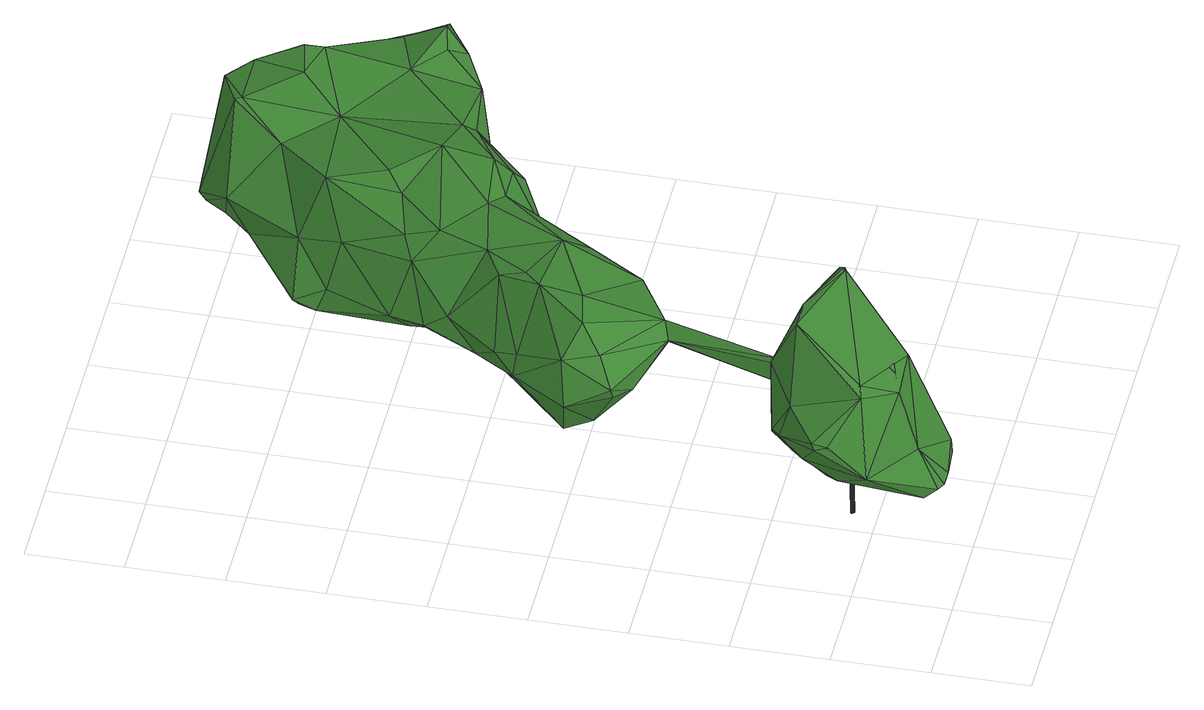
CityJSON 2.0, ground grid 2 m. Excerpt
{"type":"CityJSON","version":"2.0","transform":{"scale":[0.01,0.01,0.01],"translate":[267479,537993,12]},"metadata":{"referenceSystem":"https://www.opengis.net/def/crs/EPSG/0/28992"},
"CityObjects":{
"tree1":{"type":"SolitaryVegetationObject","attributes":{"gtid":547,"crown_width_m":3.45,"crown_median_z":15.34,"crown_r50_m":0.208,"crown_porosity":0.911,"trunk_H_m":2.44,"trunk_DBH_m":0.0729,"trunk_radius_m":0.0364,"trunk_base_height_m":12.9,"original_gtid":"549"},"geometry":[{"type":"Solid","lod":"3","boundaries":[[[[0,1,2]],[[3,0,4]],[[5,6,7]],[[8,9,10]],[[11,12,13]],[[14,15,16]],[[17,18,19]],[[20,21,22]],[[23,24,25]],[[9,19,26]],[[27,28,29]],[[30,31,32]],[[8,10,33]],[[34,0,2]],[[35,36,37]],[[35,37,38]],[[11,39,40]],[[41,42,43]],[[44,45,46]],[[26,47,48]],[[49,50,51]],[[52,53,54]],[[55,56,13]],[[57,58,59]],[[11,60,12]],[[13,56,61]],[[57,62,63]],[[42,64,65]],[[39,66,40]],[[67,68,69]],[[70,71,72]],[[73,74,12]],[[75,76,77]],[[78,79,80]],[[81,82,83]],[[13,84,11]],[[0,85,4]],[[86,65,87]],[[21,20,88]],[[89,90,91]],[[92,50,49]],[[93,92,49]],[[68,94,69]],[[44,95,96]],[[44,97,95]],[[98,36,99]],[[100,78,101]],[[2,90,89]],[[102,43,103]],[[104,105,106]],[[100,107,78]],[[106,105,108]],[[30,109,23]],[[101,108,105]],[[110,111,112]],[[99,113,114]],[[115,116,38]],[[55,13,12]],[[97,44,46]],[[32,117,48]],[[118,119,102]],[[119,120,102]],[[121,122,123]],[[6,124,125]],[[123,122,126]],[[87,127,14]],[[87,128,127]],[[32,109,30]],[[93,129,92]],[[86,16,130]],[[131,132,133]],[[134,116,115]],[[135,134,115]],[[110,136,137]],[[73,12,60]],[[78,108,101]],[[73,60,66]],[[131,91,132]],[[3,4,107]],[[100,3,107]],[[58,138,94]],[[139,140,113]],[[141,142,104]],[[143,5,82]],[[144,143,82]],[[55,12,145]],[[126,146,147]],[[95,2,148]],[[43,149,41]],[[150,151,152]],[[88,153,21]],[[154,155,156]],[[102,103,118]],[[88,20,120]],[[66,157,73]],[[39,157,66]],[[77,76,29]],[[158,29,76]],[[138,69,94]],[[14,16,87]],[[31,117,50]],[[145,74,136]],[[133,132,159]],[[98,138,58]],[[135,160,75]],[[154,32,92]],[[154,24,32]],[[161,89,162]],[[159,91,97]],[[163,64,41]],[[164,165,156]],[[121,166,122]],[[121,133,166]],[[20,167,120]],[[30,119,168]],[[46,159,97]],[[0,169,85]],[[34,169,0]],[[133,159,46]],[[165,170,171]],[[17,142,18]],[[30,172,173]],[[23,172,30]],[[134,135,75]],[[171,16,15]],[[40,66,60]],[[40,60,11]],[[80,174,175]],[[73,157,63]],[[63,157,143]],[[144,63,143]],[[49,118,103]],[[49,51,118]],[[176,171,15]],[[92,32,31]],[[7,177,54]],[[115,37,135]],[[115,38,37]],[[178,65,64]],[[179,111,110]],[[165,176,180]],[[59,181,152]],[[19,18,141]],[[159,132,91]],[[182,157,39]],[[98,83,36]],[[124,183,153]],[[184,38,114]],[[64,163,185]],[[64,185,128]],[[129,155,92]],[[4,79,107]],[[175,174,106]],[[184,113,140]],[[145,12,74]],[[56,145,61]],[[136,61,145]],[[63,74,73]],[[112,186,110]],[[84,186,112]],[[166,133,45]],[[123,126,187]],[[187,162,123]],[[55,145,56]],[[59,58,94]],[[178,64,128]],[[49,103,86]],[[184,114,113]],[[2,1,148]],[[142,141,18]],[[17,148,1]],[[70,176,71]],[[22,21,188]],[[181,150,152]],[[108,175,106]],[[189,190,172]],[[182,5,143]],[[157,182,143]],[[164,155,129]],[[191,164,129]],[[0,3,1]],[[133,46,45]],[[96,45,44]],[[166,45,96]],[[178,128,65]],[[87,65,128]],[[16,86,87]],[[59,94,192]],[[59,192,181]],[[193,110,186]],[[181,192,127]],[[94,14,192]],[[14,127,192]],[[180,156,165]],[[180,99,114]],[[180,114,38]],[[194,22,183]],[[38,156,180]],[[142,17,195]],[[105,104,142]],[[196,151,136]],[[152,151,196]],[[80,175,78]],[[105,142,101]],[[22,188,183]],[[36,197,99]],[[140,197,36]],[[193,186,84]],[[198,179,185]],[[43,102,149]],[[36,184,140]],[[108,78,175]],[[75,156,134]],[[38,134,156]],[[104,164,141]],[[136,74,63]],[[26,109,47]],[[116,134,38]],[[52,37,53]],[[24,77,25]],[[107,79,78]],[[199,179,137]],[[117,161,162]],[[110,137,179]],[[41,22,198]],[[198,22,112]],[[22,167,20]],[[137,136,151]],[[82,81,144]],[[84,13,193]],[[24,200,77]],[[68,201,94]],[[15,201,68]],[[171,176,165]],[[202,53,36]],[[9,48,117]],[[187,9,117]],[[75,200,156]],[[72,71,68]],[[30,51,31]],[[80,203,174]],[[176,70,180]],[[72,180,70]],[[27,29,177]],[[67,69,72]],[[67,72,68]],[[163,41,198]],[[204,88,205]],[[81,83,98]],[[163,198,185]],[[147,10,126]],[[194,183,182]],[[206,7,125]],[[128,185,199]],[[179,199,185]],[[117,32,26]],[[24,26,32]],[[7,54,202]],[[7,202,82]],[[41,64,42]],[[19,191,26]],[[15,71,176]],[[10,147,207]],[[53,202,54]],[[158,160,37]],[[135,37,160]],[[138,99,72]],[[138,72,69]],[[51,50,162]],[[31,50,92]],[[98,99,138]],[[36,53,37]],[[120,205,88]],[[26,48,9]],[[119,204,205]],[[119,173,204]],[[119,205,120]],[[126,10,9]],[[124,6,5]],[[41,149,167]],[[202,36,83]],[[204,190,124]],[[202,83,82]],[[41,167,22]],[[196,62,152]],[[112,208,84]],[[170,165,174]],[[183,124,5]],[[183,5,182]],[[89,161,34]],[[161,129,85]],[[171,85,129]],[[16,171,129]],[[59,62,57]],[[77,29,25]],[[28,23,25]],[[28,25,29]],[[80,79,203]],[[96,95,146]],[[42,65,43]],[[94,201,14]],[[15,14,201]],[[153,188,21]],[[84,208,182]],[[189,23,28]],[[23,189,172]],[[84,182,39]],[[84,39,11]],[[5,7,82]],[[101,195,100]],[[152,62,59]],[[148,33,10]],[[96,146,166]],[[122,166,146]],[[122,146,126]],[[153,204,124]],[[88,204,153]],[[173,172,190]],[[181,127,150]],[[128,151,150]],[[128,199,151]],[[127,128,150]],[[137,151,199]],[[139,197,140]],[[154,156,200]],[[139,113,197]],[[158,37,52]],[[154,200,24]],[[119,30,173]],[[118,168,119]],[[110,193,136]],[[61,136,193]],[[158,177,29]],[[161,117,191]],[[161,191,129]],[[61,193,13]],[[164,191,141]],[[19,141,191]],[[52,177,158]],[[125,7,6]],[[27,177,125]],[[35,184,36]],[[38,184,35]],[[187,31,162]],[[162,31,51]],[[187,126,9]],[[117,162,50]],[[187,117,31]],[[24,23,109]],[[95,148,207]],[[99,197,113]],[[194,182,208]],[[194,208,22]],[[208,112,22]],[[26,191,117]],[[19,8,17]],[[9,8,19]],[[17,8,33]],[[148,17,33]],[[131,133,121]],[[173,190,204]],[[27,189,28]],[[180,72,99]],[[77,200,75]],[[203,79,85]],[[203,85,171]],[[4,85,79]],[[142,195,101]],[[97,90,95]],[[91,90,97]],[[89,91,131]],[[89,131,162]],[[123,162,131]],[[123,131,121]],[[125,189,27]],[[1,195,17]],[[1,3,195]],[[100,195,3]],[[86,130,49]],[[24,109,26]],[[81,209,144]],[[81,98,209]],[[63,62,196]],[[63,196,136]],[[198,112,111]],[[198,111,179]],[[54,177,52]],[[63,209,57]],[[63,144,209]],[[47,109,48]],[[32,48,109]],[[92,155,154]],[[30,168,51]],[[58,209,98]],[[57,209,58]],[[51,168,118]],[[160,158,76]],[[160,76,75]],[[183,210,153]],[[153,210,188]],[[183,188,210]],[[170,174,203]],[[167,149,120]],[[120,149,102]],[[104,174,164]],[[106,174,104]],[[164,174,165]],[[170,203,171]],[[95,90,2]],[[206,125,177]],[[206,177,7]],[[125,124,190]],[[164,156,155]],[[129,130,16]],[[15,68,71]],[[49,130,93]],[[129,93,130]],[[125,190,189]],[[43,65,103]],[[86,103,65]],[[34,2,89]],[[10,207,148]],[[161,169,34]],[[207,147,146]],[[207,146,95]],[[85,169,161]],[[211,212,213]],[[211,213,214]],[[214,213,215]],[[214,215,216]],[[213,212,217]],[[213,217,215]],[[215,217,218]],[[215,218,216]],[[217,212,219]],[[217,219,218]],[[218,219,220]],[[218,220,216]],[[219,212,221]],[[219,221,220]],[[221,212,222]],[[221,222,220]],[[220,222,223]],[[220,223,216]],[[222,212,224]],[[222,224,223]],[[223,224,225]],[[223,225,216]],[[224,212,226]],[[224,226,225]],[[225,226,227]],[[225,227,216]],[[226,212,228]],[[226,228,227]],[[227,228,229]],[[227,229,216]],[[228,212,230]],[[228,230,229]],[[229,230,231]],[[229,231,216]],[[230,212,232]],[[230,232,231]],[[231,232,233]],[[231,233,216]],[[232,212,234]],[[232,234,233]],[[233,234,235]],[[233,235,216]],[[234,212,236]],[[234,236,235]],[[235,236,237]],[[235,237,216]],[[236,212,238]],[[236,238,237]],[[237,238,239]],[[237,239,216]],[[238,212,240]],[[238,240,239]],[[239,240,241]],[[239,241,216]],[[240,212,242]],[[240,242,241]],[[241,242,243]],[[241,243,216]],[[242,212,244]],[[242,244,243]],[[243,244,245]],[[243,245,216]],[[244,212,246]],[[244,246,245]],[[245,246,247]],[[245,247,216]],[[246,212,248]],[[246,248,247]],[[247,248,249]],[[247,249,216]],[[248,212,250]],[[248,250,249]],[[249,250,251]],[[249,251,216]],[[250,212,252]],[[250,252,251]],[[251,252,253]],[[251,253,216]],[[252,212,254]],[[252,254,253]],[[254,212,255]],[[254,255,253]],[[253,255,256]],[[253,256,216]],[[255,212,211]],[[255,211,256]],[[256,211,214]],[[256,214,216]]]]}]},
"tree2":{"type":"SolitaryVegetationObject","attributes":{"gtid":691,"crown_width_m":10.61,"crown_median_z":15.2,"crown_r50_m":0.278,"crown_porosity":0.893,"trunk_H_m":2.56,"trunk_DBH_m":0.259,"trunk_radius_m":0.129,"trunk_base_height_m":12.64,"original_gtid":"693"},"geometry":[{"type":"Solid","lod":"3","boundaries":[[[[257,258,259]],[[260,261,262]],[[263,264,265]],[[262,266,267]],[[268,269,270]],[[268,270,271]],[[268,271,269]],[[272,273,274]],[[275,269,276]],[[277,278,263]],[[279,280,273]],[[281,277,282]],[[282,277,283]],[[284,285,271]],[[286,287,288]],[[289,290,291]],[[278,292,273]],[[293,283,294]],[[295,296,275]],[[297,275,296]],[[257,259,298]],[[299,300,301]],[[301,302,299]],[[303,304,305]],[[306,307,308]],[[298,309,310]],[[311,312,313]],[[269,271,303]],[[314,315,316]],[[317,316,315]],[[318,319,320]],[[263,321,277]],[[284,314,301]],[[284,301,285]],[[314,316,322]],[[323,286,290]],[[324,302,322]],[[325,320,326]],[[327,328,329]],[[322,302,314]],[[301,314,302]],[[330,299,331]],[[270,332,310]],[[333,317,334]],[[333,335,317]],[[318,336,337]],[[338,336,311]],[[339,340,341]],[[342,343,330]],[[344,345,346]],[[273,280,278]],[[298,259,347]],[[265,264,348]],[[349,278,280]],[[309,298,347]],[[289,350,348]],[[265,351,352]],[[279,349,280]],[[273,353,274]],[[281,354,353]],[[311,336,318]],[[273,355,279]],[[276,356,357]],[[346,358,328]],[[348,355,289]],[[353,354,288]],[[273,292,353]],[[354,281,282]],[[359,360,361]],[[359,361,362]],[[363,364,365]],[[325,341,267]],[[263,366,264]],[[289,291,350]],[[264,366,348]],[[279,348,366]],[[279,366,349]],[[278,366,263]],[[349,366,278]],[[367,348,350]],[[367,350,291]],[[368,284,271]],[[317,309,334]],[[341,369,339]],[[314,284,315]],[[300,299,370]],[[371,372,373]],[[374,262,261]],[[375,376,377]],[[378,319,337]],[[376,379,380]],[[295,357,356]],[[320,381,318]],[[270,269,275]],[[281,353,292]],[[382,291,374]],[[304,356,276]],[[276,357,295]],[[276,295,275]],[[383,308,307]],[[384,331,307]],[[330,331,384]],[[367,291,351]],[[309,270,310]],[[385,386,387]],[[388,381,389]],[[380,379,390]],[[391,339,369]],[[265,348,367]],[[377,376,380]],[[377,380,338]],[[338,380,392]],[[380,390,392]],[[361,390,379]],[[345,389,340]],[[282,283,293]],[[337,319,318]],[[393,335,333]],[[298,297,257]],[[277,321,261]],[[277,261,283]],[[274,394,272]],[[337,390,360]],[[390,337,392]],[[385,387,298]],[[343,342,358]],[[271,300,395]],[[299,396,397]],[[351,291,382]],[[388,311,318]],[[313,344,327]],[[312,344,313]],[[298,310,385]],[[344,346,327]],[[389,381,398]],[[399,313,329]],[[399,329,384]],[[302,324,396]],[[302,396,299]],[[334,347,333]],[[333,347,259]],[[309,347,334]],[[328,358,329]],[[340,267,341]],[[283,261,294]],[[369,341,325]],[[279,355,348]],[[282,294,354]],[[321,263,352]],[[378,360,391]],[[281,292,277]],[[277,292,278]],[[273,323,355]],[[272,323,273]],[[320,319,326]],[[393,333,258]],[[259,258,333]],[[286,266,290]],[[312,389,344]],[[400,324,316]],[[389,312,388]],[[293,294,282]],[[363,365,370]],[[265,352,263]],[[356,362,371]],[[304,362,356]],[[265,367,351]],[[274,353,394]],[[353,288,394]],[[388,312,311]],[[378,337,360]],[[395,300,370]],[[351,382,374]],[[356,371,373]],[[356,373,295]],[[374,352,351]],[[331,299,397]],[[332,386,385]],[[275,297,386]],[[344,389,345]],[[369,319,378]],[[355,323,290]],[[355,290,289]],[[261,352,374]],[[261,321,352]],[[323,272,287]],[[262,389,398]],[[301,300,285]],[[381,320,398]],[[325,398,320]],[[340,339,345]],[[339,401,345]],[[298,387,297]],[[386,297,387]],[[325,326,369]],[[369,326,319]],[[332,275,386]],[[391,369,378]],[[307,331,383]],[[271,395,303]],[[270,275,332]],[[384,342,330]],[[342,329,358]],[[402,306,308]],[[401,358,346]],[[389,267,340]],[[397,403,383]],[[400,316,317]],[[322,316,324]],[[372,296,373]],[[295,373,296]],[[397,383,331]],[[267,389,262]],[[288,260,286]],[[327,329,313]],[[391,401,339]],[[404,401,391]],[[354,260,288]],[[318,381,388]],[[354,294,260]],[[261,260,294]],[[394,288,287]],[[272,394,287]],[[285,300,271]],[[286,323,287]],[[368,315,284]],[[286,260,266]],[[405,309,317]],[[398,325,267]],[[376,375,406]],[[346,328,327]],[[401,346,345]],[[260,398,266]],[[398,267,266]],[[383,402,308]],[[304,407,362]],[[395,407,304]],[[408,362,407]],[[262,398,260]],[[408,407,404]],[[271,270,368]],[[383,403,393]],[[269,303,305]],[[375,399,307]],[[377,399,375]],[[307,399,384]],[[362,361,371]],[[309,368,270]],[[393,258,383]],[[383,409,402]],[[258,409,383]],[[310,332,385]],[[376,372,371]],[[343,364,363]],[[299,363,370]],[[399,377,313]],[[290,266,291]],[[291,266,374]],[[262,374,266]],[[330,343,363]],[[402,406,306]],[[372,406,402]],[[384,329,342]],[[391,360,359]],[[269,305,276]],[[404,358,401]],[[404,391,359]],[[404,359,408]],[[376,371,379]],[[361,379,371]],[[362,408,359]],[[343,358,364]],[[407,364,358]],[[407,358,404]],[[330,363,299]],[[276,305,304]],[[372,402,296]],[[296,402,409]],[[368,405,315]],[[296,409,297]],[[306,375,307]],[[303,395,304]],[[372,376,406]],[[258,257,409]],[[257,297,409]],[[407,395,365]],[[364,407,365]],[[335,393,403]],[[405,317,315]],[[392,336,338]],[[392,337,336]],[[317,403,400]],[[335,403,317]],[[397,400,403]],[[397,324,400]],[[395,370,365]],[[368,309,405]],[[306,406,375]],[[311,313,410]],[[311,410,338]],[[377,410,313]],[[377,338,410]],[[397,396,324]],[[390,361,360]],[[411,412,413]],[[411,413,414]],[[414,413,415]],[[414,415,416]],[[413,412,417]],[[413,417,415]],[[415,417,418]],[[415,418,416]],[[417,412,419]],[[417,419,418]],[[418,419,420]],[[418,420,416]],[[419,412,421]],[[419,421,420]],[[420,421,422]],[[420,422,416]],[[421,412,423]],[[421,423,422]],[[422,423,424]],[[422,424,416]],[[423,412,425]],[[423,425,424]],[[424,425,426]],[[424,426,416]],[[425,412,427]],[[425,427,426]],[[426,427,428]],[[426,428,416]],[[427,412,429]],[[427,429,428]],[[428,429,430]],[[428,430,416]],[[429,412,431]],[[429,431,430]],[[430,431,432]],[[430,432,416]],[[431,412,433]],[[431,433,432]],[[432,433,434]],[[432,434,416]],[[433,412,435]],[[433,435,434]],[[434,435,436]],[[434,436,416]],[[435,412,437]],[[435,437,436]],[[436,437,438]],[[436,438,416]],[[437,412,439]],[[437,439,438]],[[438,439,440]],[[438,440,416]],[[439,412,441]],[[439,441,440]],[[440,441,442]],[[440,442,416]],[[441,412,443]],[[441,443,442]],[[442,443,444]],[[442,444,416]],[[443,412,445]],[[443,445,444]],[[444,445,446]],[[444,446,416]],[[445,412,447]],[[445,447,446]],[[446,447,448]],[[446,448,416]],[[447,412,449]],[[447,449,448]],[[448,449,450]],[[448,450,416]],[[449,412,451]],[[449,451,450]],[[450,451,452]],[[450,452,416]],[[451,412,453]],[[451,453,452]],[[452,453,454]],[[452,454,416]],[[453,412,455]],[[453,455,454]],[[454,455,456]],[[454,456,416]],[[455,412,457]],[[455,457,456]],[[456,457,458]],[[456,458,416]],[[457,412,459]],[[457,459,458]],[[458,459,460]],[[458,460,416]],[[459,412,411]],[[459,411,460]],[[460,411,414]],[[460,414,416]]]]}]}
},
"vertices":[
[306,120,210],[306,120,208],[338,178,189],[304,92,209],[287,84,219],[149,336,441],[128,346,411],[118,324,406],[262,196,197],[245,226,197],[331,228,197],[200,337,607],[235,309,626],[236,310,626],[326,177,401],[293,158,333],[295,158,332],[286,148,196],[258,133,215],[240,201,200],[280,406,401],[260,414,405],[282,366,476],[198,359,250],[181,276,240],[144,316,276],[188,266,195],[139,353,312],[151,349,299],[122,321,291],[238,322,275],[280,281,264],[208,287,231],[320,189,192],[320,189,194],[105,272,339],[135,264,397],[72,261,349],[93,200,318],[183,341,570],[163,342,588],[305,306,433],[328,262,361],[370,298,366],[455,220,204],[440,255,213],[456,220,205],[215,293,184],[216,293,185],[282,252,335],[280,280,265],[280,281,266],[53,283,371],[54,260,380],[57,288,383],[257,268,663],[260,268,665],[181,194,487],[175,144,442],[243,170,485],[199,335,607],[295,285,634],[213,212,505],[188,245,531],[304,283,437],[343,236,367],[162,341,588],[237,217,396],[268,206,365],[205,180,415],[207,196,311],[254,202,334],[206,212,391],[182,299,563],[249,266,587],[121,228,285],[123,258,320],[143,288,268],[236,59,211],[274,86,223],[223,68,224],[107,205,471],[144,264,443],[135,215,442],[213,313,567],[275,131,221],[331,231,351],[354,211,376],[251,406,372],[332,228,199],[404,195,216],[406,220,231],[212,247,285],[235,210,314],[240,169,430],[405,195,215],[410,238,216],[405,194,216],[157,201,427],[173,226,392],[284,75,208],[236,60,210],[311,318,348],[338,289,348],[164,92,199],[199,61,209],[178,67,213],[284,74,209],[199,60,210],[206,288,231],[303,283,535],[342,312,522],[265,341,514],[214,262,331],[179,211,306],[57,185,311],[57,183,311],[245,226,199],[309,317,348],[257,345,358],[281,386,384],[408,287,207],[383,304,190],[383,305,191],[169,355,419],[133,372,334],[337,263,185],[330,185,416],[339,202,416],[246,174,293],[256,203,333],[399,245,218],[410,230,232],[441,256,214],[92,200,293],[80,201,298],[274,234,564],[304,282,534],[182,165,415],[214,286,350],[126,272,325],[213,138,224],[220,101,213],[169,273,491],[123,210,489],[257,261,616],[400,245,216],[340,247,190],[338,178,187],[284,305,401],[293,224,472],[299,229,478],[258,181,482],[245,408,397],[179,234,272],[209,185,292],[166,181,281],[174,304,553],[95,300,331],[415,228,233],[90,270,339],[262,196,199],[321,264,210],[311,287,456],[205,147,254],[184,107,301],[408,286,206],[283,388,403],[252,279,330],[287,148,198],[210,138,274],[248,134,302],[152,348,300],[203,315,343],[214,103,226],[215,64,220],[234,148,308],[96,301,332],[298,213,392],[344,311,522],[173,170,317],[268,146,464],[186,348,517],[203,348,441],[125,258,321],[321,252,475],[256,268,528],[319,264,208],[260,412,406],[155,389,325],[176,340,352],[240,201,202],[267,145,462],[251,268,587],[211,340,496],[250,99,210],[253,241,510],[201,277,382],[322,317,470],[320,251,477],[154,233,282],[298,198,384],[134,264,398],[250,112,222],[213,349,373],[252,377,364],[111,295,344],[333,228,198],[265,343,513],[153,208,480],[244,327,420],[229,245,90],[225,245,90],[229,246,90],[237,250,333],[236,251,333],[233,250,333],[228,247,90],[236,252,333],[228,248,90],[235,253,333],[227,248,90],[226,249,90],[234,254,333],[225,249,90],[233,254,333],[224,248,90],[232,254,333],[223,248,90],[231,253,333],[222,248,90],[230,253,333],[222,247,90],[230,252,334],[221,246,90],[229,251,334],[221,245,90],[229,250,334],[222,244,90],[229,249,334],[222,243,90],[230,248,334],[223,242,90],[231,247,334],[224,241,90],[232,247,334],[225,241,90],[233,247,334],[226,241,90],[234,247,333],[227,242,90],[235,247,333],[228,242,90],[236,248,333],[228,243,90],[229,244,90],[236,249,333],
[828,1598,424],[830,1583,428],[921,1637,403],[260,415,407],[346,311,522],[282,407,402],[297,64,244],[304,64,207],[457,219,207],[251,407,370],[346,635,355],[833,1472,191],[681,1428,154],[848,1549,152],[893,1342,152],[51,284,371],[56,182,312],[53,259,381],[698,1542,199],[578,1399,143],[267,143,464],[183,106,302],[164,91,198],[176,66,214],[122,208,490],[257,265,663],[296,285,636],[1071,1249,242],[1062,1223,236],[154,390,325],[131,372,333],[128,348,411],[214,294,182],[197,360,249],[383,304,188],[174,142,443],[260,268,667],[201,338,609],[546,1423,173],[618,1428,270],[716,1590,265],[845,1672,168],[994,1141,392],[999,1198,248],[1076,1214,257],[1079,1186,407],[706,1344,180],[606,1320,131],[637,1356,138],[617,1222,416],[712,1162,470],[656,1255,438],[1045,1587,298],[881,1610,137],[354,894,449],[338,804,448],[478,873,466],[1153,1265,309],[1094,1322,312],[1148,1300,388],[1062,1488,369],[217,821,379],[186,810,288],[192,718,339],[332,184,416],[1178,1245,394],[121,322,290],[1111,1235,443],[257,688,297],[205,716,313],[519,824,420],[565,888,350],[631,1019,432],[829,1118,423],[818,1143,441],[844,1580,146],[970,1587,413],[1045,1581,315],[985,1493,453],[285,924,324],[267,928,283],[405,985,417],[498,752,198],[432,698,260],[330,712,240],[730,1024,412],[761,1008,374],[484,716,387],[521,723,340],[558,800,366],[1045,1589,302],[338,178,185],[199,58,210],[337,263,183],[442,257,215],[355,212,377],[105,204,471],[161,342,590],[187,266,194],[538,1375,161],[554,1412,159],[645,940,333],[493,1015,199],[385,988,219],[428,1136,245],[534,1188,156],[833,1090,370],[765,1008,349],[789,1152,236],[236,57,211],[455,220,202],[948,1396,183],[277,770,191],[888,1187,276],[463,1214,232],[568,1331,314],[544,1356,212],[371,299,366],[522,1126,413],[487,1175,356],[469,1021,424],[253,824,181],[427,1138,249],[412,1089,292],[234,749,390],[409,288,208],[827,1387,416],[709,1058,456],[842,1653,149],[766,1602,188],[828,1654,163],[263,788,441],[375,649,384],[362,1022,250],[457,885,149],[315,975,298],[918,1479,440],[56,290,384],[800,1201,166],[1057,1223,428],[969,1278,439],[345,636,359],[590,1045,442],[1103,1320,408],[588,865,284],[640,1378,411],[988,1452,452],[573,1010,200],[1003,1396,325],[534,1199,382],[696,1100,204],[589,1077,174],[760,1491,383],[394,928,442],[559,926,63],[546,925,64],[558,929,62],[582,946,318],[581,950,318],[569,946,320],[557,932,62],[580,953,318],[554,935,62],[578,955,318],[552,937,62],[575,957,318],[548,938,63],[572,958,318],[545,938,63],[568,958,319],[542,937,63],[565,958,319],[539,936,64],[562,956,319],[536,933,64],[560,954,320],[534,931,65],[558,951,320],[533,927,65],[557,948,320],[533,924,65],[556,945,321],[534,921,65],[557,941,321],[535,918,65],[559,938,321],[538,915,65],[561,936,321],[541,913,65],[564,934,321],[544,912,65],[567,933,321],[547,912,65],[570,933,320],[550,913,65],[574,933,320],[553,914,64],[577,935,320],[556,917,64],[579,937,319],[558,919,63],[581,940,319],[559,923,63],[582,943,318]
]}
